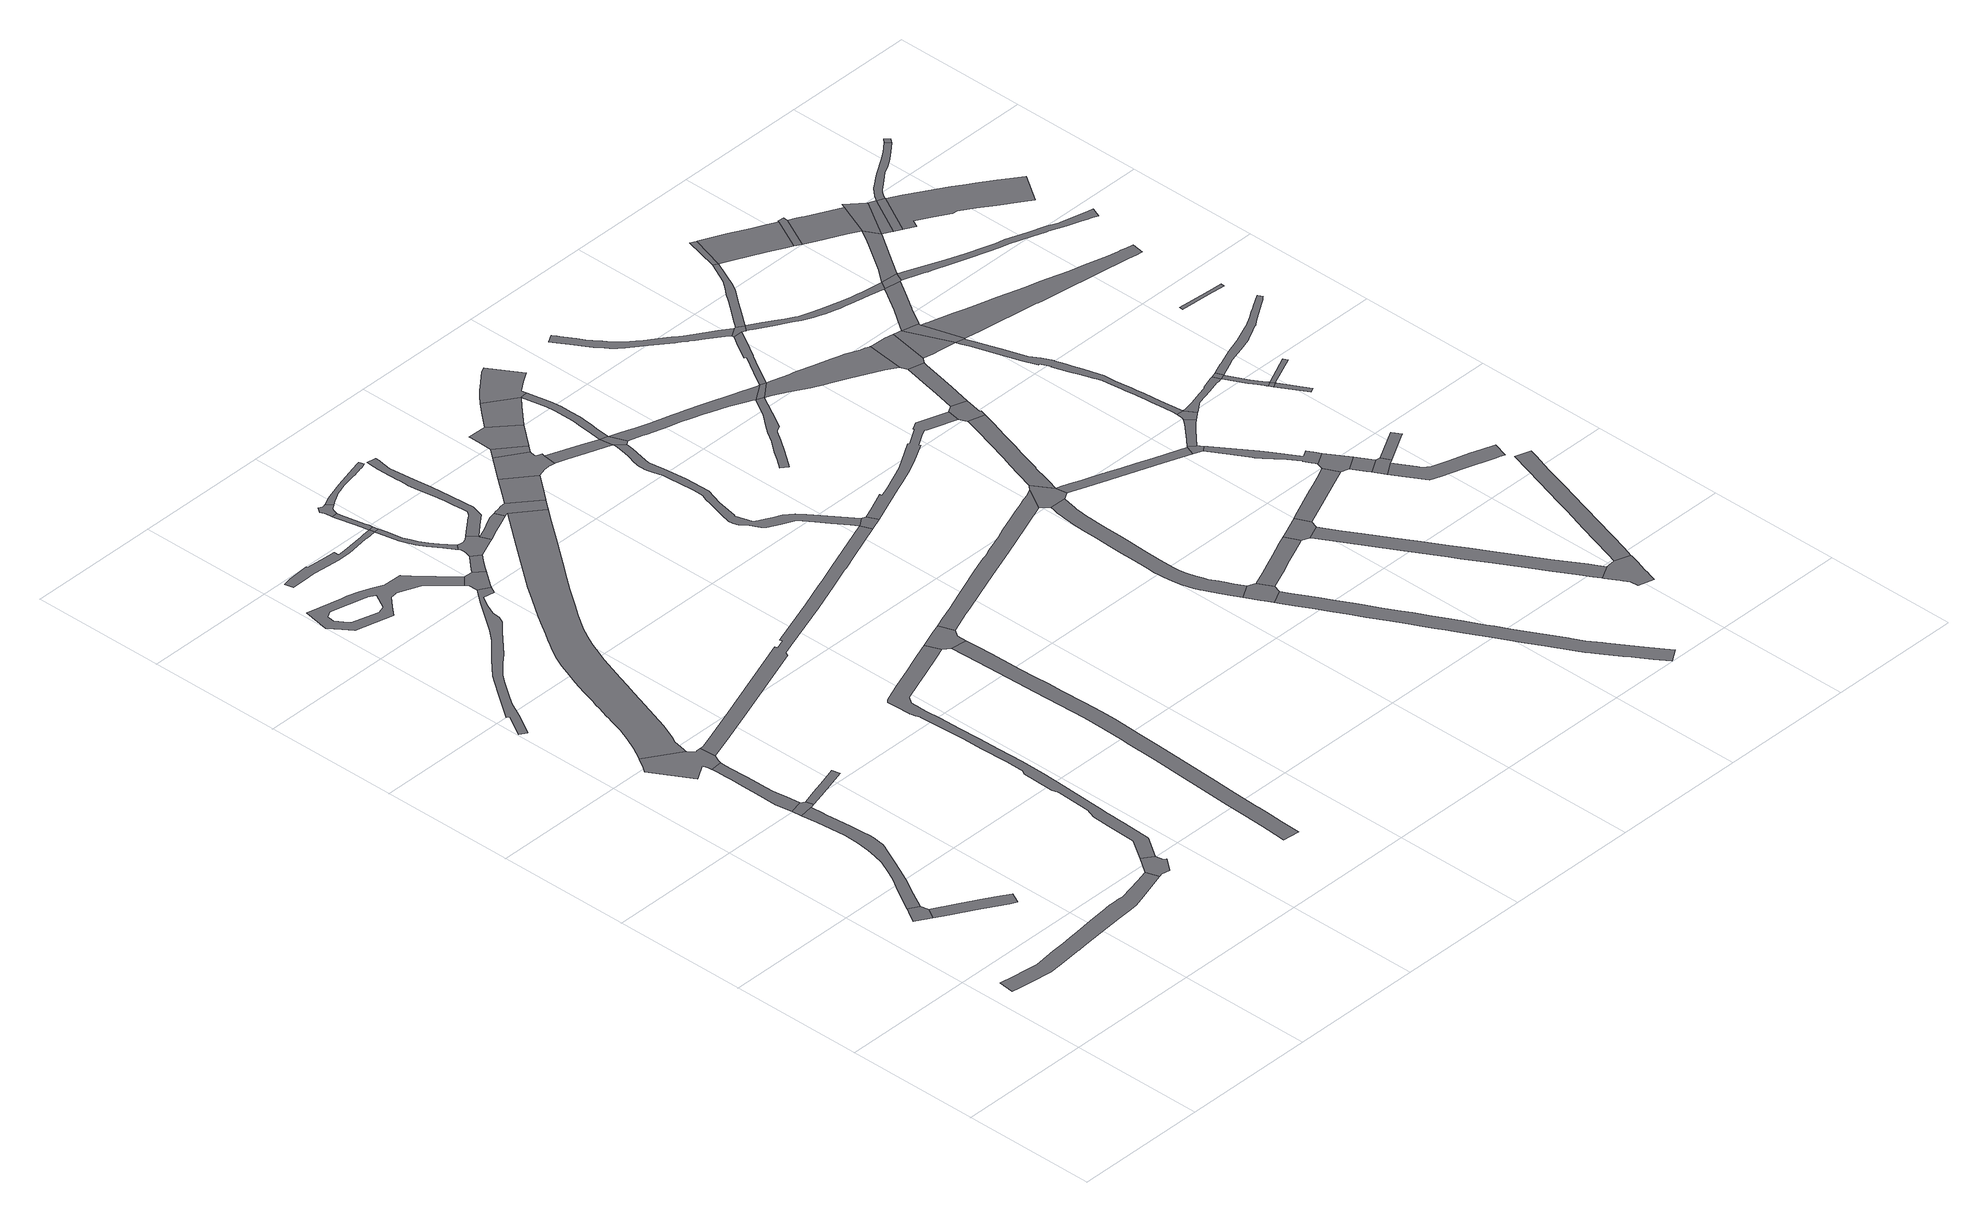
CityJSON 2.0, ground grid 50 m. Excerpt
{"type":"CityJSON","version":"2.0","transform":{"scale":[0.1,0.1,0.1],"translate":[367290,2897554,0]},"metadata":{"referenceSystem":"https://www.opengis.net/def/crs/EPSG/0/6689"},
"CityObjects":{
"road1":{"type":"Road","attributes":{"function":"9020","RoadStructureAttribute.sectionType":"9"},"geometry":[{"type":"MultiSurface","lod":"1","boundaries":[[[0,1,2,3,4,5,6,7]]]}]},
"road2":{"type":"Road","attributes":{"function":"9020","RoadStructureAttribute.sectionType":"9"},"geometry":[{"type":"MultiSurface","lod":"1","boundaries":[[[4,8,9,10,11,12,13,14,15,5]]]}]},
"road3":{"type":"Road","attributes":{"function":"9020","RoadStructureAttribute.sectionType":"1"},"geometry":[{"type":"MultiSurface","lod":"1","boundaries":[[[16,17,18,19,20,21,22,23,24,25,26,27,28,29,30,31,32,33,34,35,36,37,38,39,40,41,42,43,44,45,46,47,48,49,50]]]}]},
"road4":{"type":"Road","attributes":{"function":"9020","RoadStructureAttribute.sectionType":"1"},"geometry":[{"type":"MultiSurface","lod":"1","boundaries":[[[6,51,52,53,54,55,56,57,58,59,60,61,62,63,64,65,66,67,68,69,70,71,72,73,74,75,76,77,7]]]}]},
"road5":{"type":"Road","attributes":{"function":"9020","RoadStructureAttribute.sectionType":"9"},"geometry":[{"type":"MultiSurface","lod":"1","boundaries":[[[78,79,80,81,67,66,82]]]}]},
"road6":{"type":"Road","attributes":{"function":"9020","RoadStructureAttribute.sectionType":"1"},"geometry":[{"type":"MultiSurface","lod":"1","boundaries":[[[83,84,85,86,87,88,89,90,91,92,81,80,93,94,95,96,97,98]]]}]},
"road7":{"type":"Road","attributes":{"function":"9020","RoadStructureAttribute.sectionType":"9"},"geometry":[{"type":"MultiSurface","lod":"1","boundaries":[[[99,100,101,102,103,104,105,106,107,108,109,110,111,112,113,114,115,83,98,116,117,118,119,120]]]}]},
"road8":{"type":"Road","attributes":{"function":"9020","RoadStructureAttribute.sectionType":"1"},"geometry":[{"type":"MultiSurface","lod":"1","boundaries":[[[78,121,122,123,124,125,79]]]}]},
"road9":{"type":"Road","attributes":{"function":"9020","RoadStructureAttribute.sectionType":"9"},"geometry":[{"type":"MultiSurface","lod":"1","boundaries":[[[126,127,128,16,50,129,130,131]]]}]},
"road10":{"type":"Road","attributes":{"function":"9020","RoadStructureAttribute.sectionType":"1"},"geometry":[{"type":"MultiSurface","lod":"1","boundaries":[[[132,133,134,135,136,137,138,139,140,141,142,143,144,145,146,147,148,149,150,151,152,153,154,155,156,157,158,159,160,161]]]}]},
"road11":{"type":"Road","attributes":{"function":"9020","RoadStructureAttribute.sectionType":"9"},"geometry":[{"type":"MultiSurface","lod":"1","boundaries":[[[162,163,164,165,166,167,168,169,170,171,172,173,174,175,176,177,178,179,180,181,182,183,184],[185,186,187,188,189,190,191,192,193,194,195,196]]]}]},
"road12":{"type":"Road","attributes":{"function":"9020","RoadStructureAttribute.sectionType":"1"},"geometry":[{"type":"MultiSurface","lod":"1","boundaries":[[[197,198,199,200,201,202,203,204,205,206,207,208,209,210,211,212,213,214,215,216,217,218,219]]]}]},
"road13":{"type":"Road","attributes":{"function":"3","RoadStructureAttribute.sectionType":"1"},"geometry":[{"type":"MultiSurface","lod":"1","boundaries":[[[220,221,222,223,224,225,226,227,228,229,230,231,232,233,234,235,236,237,238,239,240,241,242,243,244,245,246,247,248,249,107,106,250,251,252,253,254,255,256,257,258,259,260,261,262,263,264,265,266,267,268,269,270,271,272,273,274,275,276]]]}]},
"road14":{"type":"Road","attributes":{"function":"9020","RoadStructureAttribute.sectionType":"1"},"geometry":[{"type":"MultiSurface","lod":"1","boundaries":[[[277,278,279,280,281,282,283,284,285,286,287,288,289,290,291,292,293,294,295,296,297,298,299,300,301,302,303,304,305,306,307,308,309,310,311,312,128,127,313,314,315,316,317,318,319,320,321,322,323,324,325,326,327,328,329,330,331,332,333,334]]]}]},
"road15":{"type":"Road","attributes":{"function":"9020","RoadStructureAttribute.sectionType":"9"},"geometry":[{"type":"MultiSurface","lod":"1","boundaries":[[[335,336,337,184,183,338,149,148]]]}]},
"road16":{"type":"Road","attributes":{"function":"9020","RoadStructureAttribute.sectionType":"9"},"geometry":[{"type":"MultiSurface","lod":"1","boundaries":[[[336,339,340,341,342,343,344,337]]]}]},
"road17":{"type":"Road","attributes":{"function":"9020","RoadStructureAttribute.sectionType":"9"},"geometry":[{"type":"MultiSurface","lod":"1","boundaries":[[[218,217,345,346]]]}]},
"road18":{"type":"Road","attributes":{"function":"9020","RoadStructureAttribute.sectionType":"1"},"geometry":[{"type":"MultiSurface","lod":"1","boundaries":[[[218,346,347,348,349,350,351,352,353,354,355,356,357]]]}]},
"road19":{"type":"Road","attributes":{"function":"9020","RoadStructureAttribute.sectionType":"1"},"geometry":[{"type":"MultiSurface","lod":"1","boundaries":[[[358,359,360,361,362,363,364,365,366,367,368,369,370,371,372,373,374,375,345,217,376]]]}]},
"road20":{"type":"Road","attributes":{"function":"9020","RoadStructureAttribute.sectionType":"9"},"geometry":[{"type":"MultiSurface","lod":"1","boundaries":[[[377,378,379,380,381,382,383,384,385,386,387,352,351,388,389,390,391,392,393]]]}]},
"road21":{"type":"Road","attributes":{"function":"9020","RoadStructureAttribute.sectionType":"1"},"geometry":[{"type":"MultiSurface","lod":"1","boundaries":[[[394,395,396,397,398,399,400,401,402,403,404,405,406,99,120,407,408,409,410,411,412,413,414,415,416,417,418]]]}]},
"road22":{"type":"Road","attributes":{"function":"9020","RoadStructureAttribute.sectionType":"1"},"geometry":[{"type":"MultiSurface","lod":"1","boundaries":[[[419,420,421,422,423,424,425,426,427,428,429,430,431,432,433,434,435,436,437,438,439,440,441,442,443,444,445,446,447,448,449,450,451,452,453,454,455,456,457,458,459,460,461,462]]]}]},
"road23":{"type":"Road","attributes":{"function":"9020","RoadStructureAttribute.sectionType":"9"},"geometry":[{"type":"MultiSurface","lod":"1","boundaries":[[[463,464,465,466,467,366,365,468,469,470,342,341,471,472,473,474,475,476]]]}]},
"road24":{"type":"Road","attributes":{"function":"9020","RoadStructureAttribute.sectionType":"1"},"geometry":[{"type":"MultiSurface","lod":"1","boundaries":[[[477,478,479,480,481,482,393,392,483,484,485,486,487,488,489,490,491,492,493,494,495,496,497,498,499,500]]]}]},
"road25":{"type":"Road","attributes":{"function":"9020","RoadStructureAttribute.sectionType":"1"},"geometry":[{"type":"MultiSurface","lod":"1","boundaries":[[[501,502,503,504,505,506,507,508,473,472]]]}]},
"road26":{"type":"Road","attributes":{"function":"9020","RoadStructureAttribute.sectionType":"1"},"geometry":[{"type":"MultiSurface","lod":"1","boundaries":[[[509,510,511,512,513,514,515,516,517,518,519,520,521,522,523,524,525,526,527,528,529,530,531,532,533,534,535,536,537,538,539,540,541,542,543,464,463]]]}]},
"road27":{"type":"Road","attributes":{"function":"9020","RoadStructureAttribute.sectionType":"9"},"geometry":[{"type":"MultiSurface","lod":"1","boundaries":[[[446,445,544,545,546,547,277,334]]]}]},
"road28":{"type":"Road","attributes":{"function":"9020","RoadStructureAttribute.sectionType":"9"},"geometry":[{"type":"MultiSurface","lod":"1","boundaries":[[[548,549,550,551,552,504,503,553,276,275,554,555]]]}]},
"road29":{"type":"Road","attributes":{"function":"3","RoadStructureAttribute.sectionType":"1"},"geometry":[{"type":"MultiSurface","lod":"1","boundaries":[[[556,557,558,559,548,555]]]}]},
"road30":{"type":"Road","attributes":{"function":"9020","RoadStructureAttribute.sectionType":"9"},"geometry":[{"type":"MultiSurface","lod":"1","boundaries":[[[560,558,557,561,562,563,564,565,566,567,568,569,570,571,572]]]}]},
"road31":{"type":"Road","attributes":{"function":"3","RoadStructureAttribute.sectionType":"1"},"geometry":[{"type":"MultiSurface","lod":"1","boundaries":[[[573,560,572,574]]]}]},
"road32":{"type":"Road","attributes":{"function":"9020","RoadStructureAttribute.sectionType":"9"},"geometry":[{"type":"MultiSurface","lod":"1","boundaries":[[[575,576,577,578,579,580,573,574]]]}]},
"road33":{"type":"Road","attributes":{"function":"9020","RoadStructureAttribute.sectionType":"1"},"geometry":[{"type":"MultiSurface","lod":"1","boundaries":[[[581,566,565,582,583,584,585,586]]]}]},
"road34":{"type":"Road","attributes":{"function":"9020","RoadStructureAttribute.sectionType":"1"},"geometry":[{"type":"MultiSurface","lod":"1","boundaries":[[[587,588,589,590,591,592,593,594,595,596,597,598,599,600,601,602,603,604,605,606,607,546,545,608,609,610,611,612,613,614,615]]]}]},
"road35":{"type":"Road","attributes":{"function":"9020","RoadStructureAttribute.sectionType":"1"},"geometry":[{"type":"MultiSurface","lod":"1","boundaries":[[[616,617,618,619,620,621,622,623,624,625,626,627,628,629,630,631,632,633,634,635,636,637,638,639,640,641,642,643,644,645,646,647,648,649,650,651,652,653,654,655,656,657,658,659,660,661,662,663,664,665,666,667,668,669,670,671,672,673,674,394,675]]]}]},
"road36":{"type":"Road","attributes":{"function":"9020","RoadStructureAttribute.sectionType":"9"},"geometry":[{"type":"MultiSurface","lod":"1","boundaries":[[[394,418,676,677,675]]]}]},
"road37":{"type":"Road","attributes":{"function":"3","RoadStructureAttribute.sectionType":"1"},"geometry":[{"type":"MultiSurface","lod":"1","boundaries":[[[575,678,679,680,681,576]]]}]},
"road38":{"type":"Road","attributes":{"function":"9020","RoadStructureAttribute.sectionType":"9"},"geometry":[{"type":"MultiSurface","lod":"1","boundaries":[[[585,639,638,682,683,586]]]}]},
"road39":{"type":"Road","attributes":{"function":"9020","RoadStructureAttribute.sectionType":"1"},"geometry":[{"type":"MultiSurface","lod":"1","boundaries":[[[683,684,685,686,687,688,689,690,691,679,692,693,694,695,696,697,586]]]}]},
"road40":{"type":"Road","attributes":{"function":"9020","RoadStructureAttribute.sectionType":"9"},"geometry":[{"type":"MultiSurface","lod":"1","boundaries":[[[698,699,700,701,702,680,679,691,703,704,705,706,707]]]}]},
"road41":{"type":"Road","attributes":{"function":"9020","RoadStructureAttribute.sectionType":"9"},"geometry":[{"type":"MultiSurface","lod":"1","boundaries":[[[708,709,710,711,712,713,714,715]]]}]},
"road42":{"type":"Road","attributes":{"function":"9020","RoadStructureAttribute.sectionType":"1"},"geometry":[{"type":"MultiSurface","lod":"1","boundaries":[[[714,716,717,718,719,720,721,722,723,724,725,726,727,728,729,730,731,732,733,734,735,736,737,738,739,740,741,742,743,744,745,746,747,748,749,750,751,752,753,754,755,756,757,758,759,760,761,762,763,764,765,766,767,768,769,715]]]}]},
"road43":{"type":"Road","attributes":{"function":"9020","RoadStructureAttribute.sectionType":"1"},"geometry":[{"type":"MultiSurface","lod":"1","boundaries":[[[770,771,772,773,774,775,776,777,778,779,780,781,782,783,784,785,786,787,788,789,790,791,792,793,794,795,796,797,798,799,683,682]]]}]},
"road44":{"type":"Road","attributes":{"function":"9020","RoadStructureAttribute.sectionType":"1"},"geometry":[{"type":"MultiSurface","lod":"1","boundaries":[[[782,800,801,802,803,804,805,806,807,808,809,810,811,812,813,814,815,816,817,818]]]}]},
"road45":{"type":"Road","attributes":{"function":"9020","RoadStructureAttribute.sectionType":"1"},"geometry":[{"type":"MultiSurface","lod":"1","boundaries":[[[676,819,820,821,822,823,824,825,826,827,828,829,830,831,832,833,834,835,836,837,838,839,840,841,842,677]]]}]},
"road46":{"type":"Road","attributes":{"function":"9020","RoadStructureAttribute.sectionType":"1"},"geometry":[{"type":"MultiSurface","lod":"1","boundaries":[[[710,843,844,845,846,847,848,849,850,851,852,853,854,855,856,857,858,859,860,861,862,863,864,865,866,867,868,869,870,871,872,873,874,875,876,877,878,879,880,881,882,883,884,885,886,887,888,889,890,891,892,893,894,895,896,897,711]]]}]},
"road47":{"type":"Road","attributes":{"function":"9020","RoadStructureAttribute.sectionType":"9"},"geometry":[{"type":"MultiSurface","lod":"1","boundaries":[[[587,615,743,742,898,899,900]]]}]},
"road48":{"type":"Road","attributes":{"function":"9020","RoadStructureAttribute.sectionType":"1"},"geometry":[{"type":"MultiSurface","lod":"1","boundaries":[[[901,902,903,904,713,712,905,906,907,908,909,910,911]]]}]},
"road49":{"type":"Road","attributes":{"function":"9020","RoadStructureAttribute.sectionType":"9"},"geometry":[{"type":"MultiSurface","lod":"1","boundaries":[[[912,783,782,818]]]}]},
"road50":{"type":"Road","attributes":{"function":"9020","RoadStructureAttribute.sectionType":"1"},"geometry":[{"type":"MultiSurface","lod":"1","boundaries":[[[899,913,914,915,916,917,918,919,920,921,922,923,924,925,926,927,928,929,930,931,932,933,934,900]]]}]},
"road51":{"type":"Road","attributes":{"function":"9020","RoadStructureAttribute.sectionType":"9"},"geometry":[{"type":"MultiSurface","lod":"1","boundaries":[[[910,935,936,937,938,939,911]]]}]},
"road52":{"type":"Road","attributes":{"function":"9020","RoadStructureAttribute.sectionType":"1"},"geometry":[{"type":"MultiSurface","lod":"1","boundaries":[[[940,941,942,943,944,945,946,947,948,949,950,951,952,953,954,955,956,957,958,959,960,961,962,963,964,965,966,967,968,969,970,971,972,973,974,975,976,977,978,979,980,981,982]]]}]},
"road53":{"type":"Road","attributes":{"function":"9020","RoadStructureAttribute.sectionType":"1"},"geometry":[{"type":"MultiSurface","lod":"1","boundaries":[[[898,983,984,985,986,987,988,989,990,991,992,993,994,995,996,997,998,999,899]]]}]},
"road54":{"type":"Road","attributes":{"function":"9020","RoadStructureAttribute.sectionType":"1"},"geometry":[{"type":"MultiSurface","lod":"1","boundaries":[[[912,1000,1001,1002,1003,1004,1005,1006,1007,1008,1009,1010,1011,1012,1013,783]]]}]},
"road55":{"type":"Road","attributes":{"function":"9020","RoadStructureAttribute.sectionType":"1"},"geometry":[{"type":"MultiSurface","lod":"1","boundaries":[[[1014,1015,1016,1017,1018,1019,1020,1021,1022,1023,1024,1025,1026,1027,912,818,1028,1029,1030,1031,1032,1033,1034,1035,1036,1037,1038,1039]]]}]},
"road56":{"type":"Road","attributes":{"function":"9020","RoadStructureAttribute.sectionType":"9"},"geometry":[{"type":"MultiSurface","lod":"1","boundaries":[[[830,829,927,926,1040,1041,1042,1043]]]}]},
"road57":{"type":"Road","attributes":{"function":"9020","RoadStructureAttribute.sectionType":"1"},"geometry":[{"type":"MultiSurface","lod":"1","boundaries":[[[935,1044,1045,1046,1047,1048,1049,1050,1051,1052,1053,1054,1055,1056,1057,1058,1059,1060,1061,1062,1063,1064,1065,1066,1067,1068,936]]]}]},
"road58":{"type":"Road","attributes":{"function":"9020","RoadStructureAttribute.sectionType":"9"},"geometry":[{"type":"MultiSurface","lod":"1","boundaries":[[[1069,1070,961,960,1007,1006,1071,1072]]]}]},
"road59":{"type":"Road","attributes":{"function":"9020","RoadStructureAttribute.sectionType":"1"},"geometry":[{"type":"MultiSurface","lod":"1","boundaries":[[[1042,1073,1074,1075,1076,1077,1078,1079,1043]]]}]},
"road60":{"type":"Road","attributes":{"function":"9020","RoadStructureAttribute.sectionType":"1"},"geometry":[{"type":"MultiSurface","lod":"1","boundaries":[[[1080,1081,1082,1083,1084,938,937,1085,1086,1087]]]}]},
"road61":{"type":"Road","attributes":{"function":"9020","RoadStructureAttribute.sectionType":"9"},"geometry":[{"type":"MultiSurface","lod":"1","boundaries":[[[1088,1089,988,987,1090,1091,1092,1093]]]}]},
"road62":{"type":"Road","attributes":{"function":"9020","RoadStructureAttribute.sectionType":"9"},"geometry":[{"type":"MultiSurface","lod":"1","boundaries":[[[1056,1055,1094,1095,1096,1097,1098,1099,1100,1101,1102,1103,1104,1105,1106,1107]]]}]},
"road63":{"type":"Road","attributes":{"function":"9020","RoadStructureAttribute.sectionType":"9"},"geometry":[{"type":"MultiSurface","lod":"1","boundaries":[[[1108,1109,1039,1038,1077,1076,1110,1111,1112,1113]]]}]},
"road64":{"type":"Road","attributes":{"function":"9020","RoadStructureAttribute.sectionType":"1"},"geometry":[{"type":"MultiSurface","lod":"1","boundaries":[[[1114,1115,1116,1089,1088,1117,1118,1119,1120,1121,1122]]]}]},
"road65":{"type":"Road","attributes":{"function":"9020","RoadStructureAttribute.sectionType":"1"},"geometry":[{"type":"MultiSurface","lod":"1","boundaries":[[[1123,1124,1125,1126,1127,1128,1129,1130,1131,1070,1069,1132,1133,1134,1135,1136,1137,1138]]]}]},
"road66":{"type":"Road","attributes":{"function":"9020","RoadStructureAttribute.sectionType":"1"},"geometry":[{"type":"MultiSurface","lod":"1","boundaries":[[[1139,1140,1141,1142,1143,1144,1091,1090,1145,1146,1147,1148,1149,1150,1151,1152,1153,1154,1155,1156,1157,1158,1159,1160]]]}]},
"road67":{"type":"Road","attributes":{"function":"9020","RoadStructureAttribute.sectionType":"9"},"geometry":[{"type":"MultiSurface","lod":"1","boundaries":[[[1112,1161,1162,1163,1164,1165,1166,1167,1168,1169,1113]]]}]},
"road68":{"type":"Road","attributes":{"function":"9020","RoadStructureAttribute.sectionType":"9"},"geometry":[{"type":"MultiSurface","lod":"1","boundaries":[[[1080,1087,1170,1171,1160,1159]]]}]},
"road69":{"type":"Road","attributes":{"function":"9020","RoadStructureAttribute.sectionType":"1"},"geometry":[{"type":"MultiSurface","lod":"1","boundaries":[[[1172,1173,1174,1175,1176,1177,1178,1179,1180,1181,1182,1183,1184,1185,1186,1187,1069,1072,1188,1189,1190,1191,1192,1193,1194,1195,1196,1197,1198,1199,1200,1201,1202,1203]]]}]},
"road70":{"type":"Road","attributes":{"function":"9020","RoadStructureAttribute.sectionType":"9"},"geometry":[{"type":"MultiSurface","lod":"1","boundaries":[[[1121,1204,1205,1206,1207,1208,1209,1210,1211,1122]]]}]},
"road71":{"type":"Road","attributes":{"function":"9020","RoadStructureAttribute.sectionType":"1"},"geometry":[{"type":"MultiSurface","lod":"1","boundaries":[[[1170,1212,1213,1214,1215,1171]]]}]},
"road72":{"type":"Road","attributes":{"function":"9020","RoadStructureAttribute.sectionType":"1"},"geometry":[{"type":"MultiSurface","lod":"1","boundaries":[[[1216,1217,1218,1219,1220,1221,1222,1223,1224,1225,1226,1227,1228,1229,1230,1231,1232,1233,1234,1235,1236,1237,1238,1239,1240,1208,1207,1241,1242,1243,1244,1245,1246,1247,1248,1249,1250,1251,1252,1253,1254,1255,1256,1257,1258,1259,1260,1166]]]}]},
"road73":{"type":"Road","attributes":{"function":"9020","RoadStructureAttribute.sectionType":"9"},"geometry":[{"type":"MultiSurface","lod":"1","boundaries":[[[1261,1262,1167,1166,1260,1263]]]}]},
"road74":{"type":"Road","attributes":{"function":"9020","RoadStructureAttribute.sectionType":"9"},"geometry":[{"type":"MultiSurface","lod":"1","boundaries":[[[1264,1265,1214,1213,1266,1267,1268,1269]]]}]},
"road75":{"type":"Road","attributes":{"function":"9020","RoadStructureAttribute.sectionType":"9"},"geometry":[{"type":"MultiSurface","lod":"1","boundaries":[[[1270,1123,1138,1271]]]}]},
"road76":{"type":"Road","attributes":{"function":"9020","RoadStructureAttribute.sectionType":"1"},"geometry":[{"type":"MultiSurface","lod":"1","boundaries":[[[1272,1273,1274,1275,1276,1277,1278,1279,1280,1281,1282,1283,1284,1285,1286,1287,1288,1107,1106]]]}]},
"road77":{"type":"Road","attributes":{"function":"9020","RoadStructureAttribute.sectionType":"1"},"geometry":[{"type":"MultiSurface","lod":"1","boundaries":[[[1289,1290,1291,1292,1293,1294,1295,1296,1297,1298,1299,1300,1301,1302,1303,1207,1206]]]}]},
"road78":{"type":"Road","attributes":{"function":"9020","RoadStructureAttribute.sectionType":"1"},"geometry":[{"type":"MultiSurface","lod":"1","boundaries":[[[1304,1305,1306,1167,1262,1307,1308,1309,1310,1311,1312,1313,1314,1315,1203]]]}]},
"road79":{"type":"Road","attributes":{"function":"9020","RoadStructureAttribute.sectionType":"9"},"geometry":[{"type":"MultiSurface","lod":"1","boundaries":[[[1316,1317,1318,1264,1269]]]}]},
"road80":{"type":"Road","attributes":{"function":"9020","RoadStructureAttribute.sectionType":"1"},"geometry":[{"type":"MultiSurface","lod":"1","boundaries":[[[1319,1320,1321,1322,1323,1324,1325,1326,1267,1266,1327,1328,1329,1330,1331,1332,1333,1334]]]}]},
"road81":{"type":"Road","attributes":{"function":"3","RoadStructureAttribute.sectionType":"1"},"geometry":[{"type":"MultiSurface","lod":"1","boundaries":[[[1138,1335,1336,1337,1338,1339,1340,1341,1342,1343,1344,1271]]]}]},
"road82":{"type":"Road","attributes":{"function":"9020","RoadStructureAttribute.sectionType":"9"},"geometry":[{"type":"MultiSurface","lod":"1","boundaries":[[[1315,1345,1346,1347,1172,1203]]]}]},
"road83":{"type":"Road","attributes":{"function":"9020","RoadStructureAttribute.sectionType":"9"},"geometry":[{"type":"MultiSurface","lod":"1","boundaries":[[[1348,1297,1296,1349]]]}]},
"road84":{"type":"Road","attributes":{"function":"9020","RoadStructureAttribute.sectionType":"9"},"geometry":[{"type":"MultiSurface","lod":"1","boundaries":[[[1350,1351,1352,1353,1349,1296,1354,1355,1356,1357,1358,1359,1360]]]}]},
"road85":{"type":"Road","attributes":{"function":"9020","RoadStructureAttribute.sectionType":"9"},"geometry":[{"type":"MultiSurface","lod":"1","boundaries":[[[1359,1361,1362,1360]]]}]},
"road86":{"type":"Road","attributes":{"function":"9020","RoadStructureAttribute.sectionType":"9"},"geometry":[{"type":"MultiSurface","lod":"1","boundaries":[[[1363,1364,1365,1362,1361]]]}]},
"road87":{"type":"Road","attributes":{"function":"9020","RoadStructureAttribute.sectionType":"9"},"geometry":[{"type":"MultiSurface","lod":"1","boundaries":[[[1338,1366,1367,1368,1369,1370,1339]]]}]},
"road88":{"type":"Road","attributes":{"function":"9020","RoadStructureAttribute.sectionType":"1"},"geometry":[{"type":"MultiSurface","lod":"1","boundaries":[[[1371,1372,1373,1374,1375,1376,1377,1378,1379,1172,1347,1380]]]}]},
"road89":{"type":"Road","attributes":{"function":"9020","RoadStructureAttribute.sectionType":"9"},"geometry":[{"type":"MultiSurface","lod":"1","boundaries":[[[1362,1381,1382,1383,1384,1360]]]}]},
"road90":{"type":"Road","attributes":{"function":"9020","RoadStructureAttribute.sectionType":"1"},"geometry":[{"type":"MultiSurface","lod":"1","boundaries":[[[1385,1386,1387,1388,1389,1390,1391,1392,1393,1394,1395,1396,1397,1398,1399,1400,1401,1402,1403,1404,1405,1406,1407,1408,1409,1410,1411,1412,1413,1414,1415,1416,1417,1418,1419,1420,1261,1263]]]}]},
"road91":{"type":"Road","attributes":{"function":"3","RoadStructureAttribute.sectionType":"1"},"geometry":[{"type":"MultiSurface","lod":"1","boundaries":[[[1366,1421,1422,1374,1423,1424,1425,1426,1367]]]}]},
"road92":{"type":"Road","attributes":{"function":"9020","RoadStructureAttribute.sectionType":"1"},"geometry":[{"type":"MultiSurface","lod":"1","boundaries":[[[1427,1428,1429,1430,1431,1432,1433,1434,1435,1436,1437,1438,1439,1440,1441,1442,1443,1444,1445,1446,1447,1448,1449,1450,1451,1452,1453,1454,1455,1348,1349,1456]]]}]},
"road93":{"type":"Road","attributes":{"function":"9020","RoadStructureAttribute.sectionType":"9"},"geometry":[{"type":"MultiSurface","lod":"1","boundaries":[[[1457,1458,1423,1374,1373,1459]]]}]},
"road94":{"type":"Road","attributes":{"function":"3","RoadStructureAttribute.sectionType":"1"},"geometry":[{"type":"MultiSurface","lod":"1","boundaries":[[[1373,1460,1461,1462,1463,1459]]]}]},
"road95":{"type":"Road","attributes":{"function":"9020","RoadStructureAttribute.sectionType":"9"},"geometry":[{"type":"MultiSurface","lod":"1","boundaries":[[[1460,1464,1465,1466,1461]]]}]},
"road96":{"type":"Road","attributes":{"function":"9020","RoadStructureAttribute.sectionType":"1"},"geometry":[{"type":"MultiSurface","lod":"1","boundaries":[[[1467,1468,1469,1470,1471,1472,1473,1474,1475,1476,1477,1478,1479,1480,1481,1482,1347,1346,1483,1484,1485,1486,1487,1488,1489,1490,1491,1492,1493,1494,1495,1496,1497,1498,1499,1500,1501,1502]]]}]},
"road97":{"type":"Road","attributes":{"function":"9020","RoadStructureAttribute.sectionType":"9"},"geometry":[{"type":"MultiSurface","lod":"1","boundaries":[[[1503,1504,1505,1506,1507,1508]]]}]},
"road98":{"type":"Road","attributes":{"function":"3","RoadStructureAttribute.sectionType":"1"},"geometry":[{"type":"MultiSurface","lod":"1","boundaries":[[[1509,1510,1511,1512,1513,1514,1515,1516,1517,1518,1466,1465,1519,1520,1521,1522,1523,1524,1525,1526,1527,1528,1529,1530]]]}]},
"road99":{"type":"Road","attributes":{"function":"9020","RoadStructureAttribute.sectionType":"1"},"geometry":[{"type":"MultiSurface","lod":"1","boundaries":[[[1531,1532,1533,1534,1535,1536,1537,1538,1539,1540,1541,1542,1543,1544,1545,1546,1547,1548,1549,1550,1551,1552,1553,1461,1466,1554]]]}]},
"road100":{"type":"Road","attributes":{"function":"9020","RoadStructureAttribute.sectionType":"9"},"geometry":[{"type":"MultiSurface","lod":"1","boundaries":[[[1555,1543,1542,1556]]]}]}
},
"vertices":[
[160,876,0],[134,832,0],[171,810,0],[174,809,0],[189,800,0],[213,840,0],[205,869,0],[169,891,0],
[237,771,0],[310,729,0],[408,672,0],[431,659,0],[453,700,0],[409,726,0],[376,746,0],[300,789,0],
[820,470,0],[770,456,0],[677,434,0],[659,436,0],[634,435,0],[617,435,0],[596,432,0],[515,424,0],[448,416,0],[405,411,0],[370,407,0],[319,402,0],[249,394,0],[237,393,0],[230,393,0],[216,394,0],[185,398,0],[141,404,0],[82,411,0],[75,353,0],[106,349,0],[154,343,0],[235,333,0],[244,333,0],[278,336,0],[380,346,0],[381,346,0],[405,348,0],[490,357,0],[586,366,0],[636,370,0],[672,373,0],[721,388,0],[818,417,0],[834,421,0],
[240,930,0],[273,987,0],[299,1040,0],[327,1098,0],[352,1150,0],[358,1160,0],[364,1179,0],[367,1195,0],[371,1225,0],[370,1242,0],[369,1266,0],[366,1314,0],[362,1370,0],[358,1413,0],[357,1428,0],[353,1474,0],[301,1467,0],[309,1407,0],[314,1352,0],[318,1295,0],[317,1241,0],[310,1189,0],[302,1152,0],[292,1114,0],[270,1067,0],[249,1026,0],[220,978,0],
[371,1479,0],[363,1507,0],[347,1516,0],[297,1503,0],[356,1475,0],
[288,1839,0],[288,1826,0],[289,1796,0],[289,1788,0],[289,1759,0],[289,1721,0],[289,1688,0],[288,1633,0],[287,1580,0],[287,1565,0],[340,1572,0],[335,1609,0],[333,1628,0],[332,1731,0],[331,1805,0],[331,1842,0],
[342,1940,0],[325,1939,0],[321,1939,0],[318,1941,0],[315,1943,0],[304,1954,0],[302,1958,0],[301,1963,0],[171,2045,0],[159,2025,0],[148,2007,0],[148,2006,0],[133,1985,0],[219,1838,0],[280,1874,0],[286,1852,0],[287,1840,0],[332,1848,0],[333,1851,0],[334,1853,0],[336,1857,0],[347,1880,0],
[418,1492,0],[546,1528,0],[540,1559,0],[481,1541,0],[418,1523,0],
[907,474,0],[902,503,0],[861,531,0],[849,426,0],[879,420,0],[916,468,0],
[32,2395,0],[43,2412,0],[82,2481,0],[113,2538,0],[142,2581,0],[180,2633,0],[201,2660,0],[246,2700,0],[283,2731,0],[367,2814,0],[405,2851,0],[416,2873,0],[420,2904,0],[435,2940,0],[458,2981,0],[501,2974,0],[515,2998,0],[474,3021,0],[435,2972,0],[402,2926,0],[345,2849,0],[311,2808,0],[239,2741,0],[178,2680,0],[156,2651,0],[117,2599,0],[46,2501,0],[56,2495,0],[17,2428,0],[7,2411,0],
[437,3165,0],[407,3200,0],[365,3251,0],[297,3254,0],[253,3274,0],[219,3288,0],[173,3301,0],[153,3305,0],[71,3323,0],[21,3334,0],[3,3236,0],[33,3193,0],[57,3160,0],[198,3124,0],[230,3160,0],[261,3194,0],[278,3196,0],[285,3197,0],[290,3198,0],[369,3165,0],[436,3097,0],[465,3068,0],[496,3098,0],[205,3251,0],[214,3248,0],[236,3236,0],[207,3181,0],[205,3178,0],[177,3170,0],[79,3197,0],[65,3216,0],[47,3243,0],[52,3272,0],[75,3283,0],[145,3267,0],
[441,3481,0],[430,3480,0],[343,3469,0],[313,3468,0],[313,3487,0],[275,3489,0],[197,3494,0],[197,3500,0],[137,3495,0],[116,3493,0],[84,3487,0],[91,3456,0],[140,3456,0],[188,3458,0],[225,3455,0],[294,3448,0],[344,3449,0],[432,3461,0],[441,3461,0],[475,3464,0],[478,3465,0],[474,3484,0],[471,3484,0],
[730,3090,0],[592,2913,0],[572,2885,0],[551,2854,0],[530,2823,0],[504,2786,0],[476,2744,0],[452,2706,0],[431,2676,0],[427,2669,0],[404,2634,0],[390,2610,0],[381,2593,0],[371,2571,0],[364,2556,0],[350,2520,0],[339,2493,0],[329,2465,0],[311,2412,0],[294,2359,0],[286,2335,0],[281,2319,0],[266,2272,0],[262,2258,0],[259,2248,0],[249,2213,0],[242,2191,0],[222,2143,0],[200,2095,0],[176,2052,0],[302,1970,0],[304,1977,0],[313,2023,0],[325,2046,0],[351,2105,0],[381,2196,0],[400,2252,0],[401,2256,0],[414,2294,0],[428,2334,0],[442,2376,0],[477,2479,0],[500,2534,0],[510,2559,0],[530,2599,0],[542,2621,0],[557,2644,0],[592,2696,0],[628,2745,0],[675,2809,0],[730,2879,0],[750,2905,0],[779,2942,0],[839,3020,0],[896,3094,0],[936,3144,0],[835,3224,0],
[1220,1790,0],[1207,1786,0],[1142,1761,0],[1080,1737,0],[1009,1711,0],[964,1693,0],[931,1681,0],[922,1672,0],[923,1647,0],[923,1629,0],[925,1587,0],[925,1580,0],[927,1574,0],[930,1559,0],[935,1544,0],[935,1541,0],[939,1459,0],[943,1365,0],[945,1288,0],[948,1186,0],[948,1122,0],[948,1117,0],[945,1111,0],[939,1100,0],[937,1052,0],[935,981,0],[935,976,0],[941,958,0],[942,951,0],[934,822,0],[932,814,0],[929,803,0],[924,793,0],[921,786,0],[918,721,0],[913,609,0],[957,585,0],[963,692,0],[964,718,0],[965,746,0],[966,767,0],[968,806,0],[971,864,0],[976,966,0],[981,1059,0],[982,1150,0],[979,1250,0],[977,1331,0],[975,1413,0],[973,1495,0],[970,1554,0],[969,1591,0],[969,1614,0],[987,1639,0],[1052,1663,0],[1107,1684,0],[1204,1721,0],[1241,1734,0],
[521,3009,0],[565,3067,0],[532,3096,0],[475,3058,0],
[579,3086,0],[601,3112,0],[621,3135,0],[587,3159,0],[585,3156,0],[541,3108,0],
[498,3469,0],[494,3488,0],
[491,3504,0],[489,3511,0],[488,3518,0],[469,3606,0],[469,3620,0],[447,3617,0],[449,3603,0],[463,3539,0],[468,3514,0],[471,3500,0],[474,3487,0],
[485,3432,0],[496,3376,0],[505,3350,0],[516,3324,0],[534,3294,0],[563,3250,0],[585,3216,0],[589,3211,0],[605,3229,0],[603,3231,0],[585,3252,0],[579,3261,0],[570,3275,0],[551,3304,0],[534,3333,0],[524,3358,0],[515,3381,0],[504,3436,0],[479,3462,0],
[472,3676,0],[467,3675,0],[463,3675,0],[459,3676,0],[456,3678,0],[450,3682,0],[435,3661,0],[439,3656,0],[443,3648,0],[443,3647,0],[443,3642,0],[473,3638,0],[477,3644,0],[485,3651,0],[491,3654,0],[494,3656,0],[477,3678,0],
[1541,2365,0],[1320,2283,0],[1249,2256,0],[1223,2247,0],[1122,2209,0],[942,2148,0],[931,2144,0],[932,2133,0],[895,2120,0],[892,2130,0],[542,2005,0],[423,1964,0],[356,1941,0],[423,1906,0],[560,1953,0],[889,2070,0],[893,2083,0],[930,2096,0],[1137,2167,0],[1249,2208,0],[1264,2214,0],[1336,2241,0],[1348,2245,0],[1408,2268,0],[1557,2323,0],
[1303,258,0],[1306,325,0],[1307,336,0],[1309,386,0],[1310,404,0],[1311,438,0],[1312,446,0],[1314,488,0],[1318,565,0],[1322,633,0],[1325,708,0],[1332,833,0],[1335,903,0],[1339,981,0],[1339,988,0],[1344,1075,0],[1344,1086,0],[1344,1144,0],[1341,1216,0],[1339,1309,0],[1337,1367,0],[1335,1422,0],[1333,1482,0],[1332,1528,0],[1330,1607,0],[1328,1659,0],[1327,1709,0],[1267,1716,0],[1270,1607,0],[1273,1479,0],[1277,1369,0],[1280,1263,0],[1283,1159,0],[1283,1077,0],[1279,991,0],[1278,974,0],[1272,847,0],[1266,730,0],[1262,648,0],[1255,520,0],[1251,441,0],[1247,361,0],[1246,337,0],[1242,265,0],
[683,3208,0],[657,3241,0],[641,3228,0],[627,3223,0],[615,3225,0],[593,3201,0],[594,3189,0],[593,3178,0],[684,3161,0],[699,3168,0],[684,3204,0],[682,3206,0],[683,3206,0],[683,3207,0],
[712,3751,0],[703,3749,0],[651,3735,0],[584,3717,0],[518,3696,0],[511,3693,0],[511,3667,0],[526,3676,0],[532,3679,0],[537,3682,0],[545,3686,0],[563,3692,0],[589,3701,0],[596,3703,0],[606,3705,0],[625,3708,0],[642,3712,0],[656,3714,0],[667,3717,0],[679,3721,0],[686,3723,0],[694,3724,0],[707,3727,0],[717,3731,0],
[742,3187,0],[775,3201,0],[819,3220,0],[805,3255,0],[781,3249,0],[769,3244,0],[760,3240,0],[726,3223,0],
[726,3244,0],[743,3258,0],[771,3280,0],[785,3327,0],[784,3361,0],[779,3423,0],[775,3456,0],[772,3494,0],[766,3550,0],[760,3602,0],[754,3658,0],[761,3704,0],[762,3710,0],[764,3726,0],[730,3732,0],[727,3709,0],[726,3680,0],[726,3657,0],[727,3597,0],[728,3588,0],[728,3558,0],[729,3555,0],[732,3528,0],[738,3487,0],[743,3453,0],[745,3435,0],[748,3413,0],[751,3381,0],[754,3341,0],[755,3324,0],[752,3318,0],[740,3305,0],[723,3292,0],[718,3288,0],[675,3255,0],
[1326,1746,0],[1343,1772,0],[1322,1828,0],[1283,1814,0],
[866,3265,0],[846,3264,0],[830,3260,0],[827,3260,0],[819,3258,0],[830,3225,0],[953,3165,0],[967,3183,0],
[1005,3230,0],[1049,3285,0],[945,3367,0],[898,3307,0],
[1015,3456,0],[1082,3294,0],[1103,3296,0],[1110,3296,0],[1111,3295,0],[1128,3293,0],[1134,3344,0],[1135,3347,0],[1137,3356,0],[1116,3364,0],[1114,3365,0],[1118,3385,0],[1118,3390,0],
[1045,3492,0],[1140,3416,0],
[1209,3502,0],[1115,3583,0],[1046,3584,0],[1046,3561,0],[1046,3535,0],[1045,3514,0],
[1254,3298,0],[1138,3291,0],[1168,3281,0],[1238,3256,0],[1323,3224,0],[1316,3274,0],
[2042,2097,0],[2014,2086,0],[1983,2075,0],[1974,2071,0],[1966,2068,0],[1932,2056,0],[1892,2041,0],[1831,2018,0],[1796,2004,0],[1767,1994,0],[1725,1978,0],[1713,1974,0],[1703,1970,0],[1695,1967,0],[1683,1963,0],[1669,1958,0],[1608,1936,0],[1531,1907,0],[1484,1888,0],[1419,1864,0],[1360,1842,0],[1429,1805,0],[1453,1813,0],[1537,1845,0],[1636,1881,0],[1728,1915,0],[1805,1943,0],[1904,1981,0],[1993,2014,0],
[1522,2457,0],[1471,2529,0],[1449,2557,0],[1417,2581,0],[1388,2596,0],[1366,2606,0],[1346,2616,0],[1328,2628,0],[1309,2690,0],[1314,2691,0],[1314,2694,0],[1317,2710,0],[1330,2773,0],[1352,2839,0],[1350,2901,0],[1349,2937,0],[1344,2991,0],[1340,3022,0],[1331,3075,0],[1332,3080,0],[1339,3117,0],[1351,3164,0],[1355,3194,0],[1326,3220,0],[1322,3193,0],[1313,3149,0],[1301,3110,0],[1299,3102,0],[1298,3094,0],[1297,3086,0],[1297,3074,0],[1297,3067,0],[1299,3054,0],[1304,3032,0],[1310,3011,0],[1313,2999,0],[1315,2988,0],[1316,2971,0],[1319,2929,0],[1322,2877,0],[1322,2847,0],[1321,2837,0],[1312,2812,0],[1305,2787,0],[1296,2755,0],[1286,2718,0],[1279,2690,0],[1278,2684,0],[1278,2666,0],[1285,2649,0],[1302,2630,0],[1324,2588,0],[1335,2574,0],[1378,2553,0],[1414,2535,0],[1426,2529,0],[1460,2482,0],[1490,2440,0],[1525,2389,0],[1573,2388,0],
[1607,2342,0],[1590,2382,0],
[1277,3573,0],[1309,3605,0],[1198,3679,0],[1167,3644,0],
[1371,3205,0],[1345,3265,0],
[1350,3311,0],[1355,3354,0],[1356,3359,0],[1360,3399,0],[1360,3440,0],[1360,3481,0],[1357,3516,0],[1339,3610,0],[1327,3512,0],[1330,3479,0],[1330,3440,0],[1330,3401,0],[1325,3358,0],[1320,3315,0],
[1324,3788,0],[1323,3787,0],[1280,3753,0],[1246,3724,0],[1226,3706,0],[1335,3629,0],[1373,3655,0],[1415,3681,0],[1343,3797,0],[1327,3789,0],
[2114,1171,0],[2126,1150,0],[2135,1133,0],[2188,1160,0],[2197,1189,0],[2169,1242,0],[2140,1253,0],[2087,1222,0],
[2119,1293,0],[2105,1321,0],[2097,1337,0],[2081,1369,0],[2076,1383,0],[2066,1410,0],[2060,1437,0],[2056,1458,0],[2054,1475,0],[2052,1491,0],[2052,1510,0],[2052,1529,0],[2053,1560,0],[2055,1621,0],[2058,1686,0],[2059,1730,0],[2061,1792,0],[2062,1824,0],[2064,1860,0],[2064,1875,0],[2066,1892,0],[2068,1910,0],[2070,1921,0],[2072,1933,0],[2075,1949,0],[2078,1963,0],[2083,1986,0],[2022,1987,0],[2019,1972,0],[2014,1951,0],[2011,1932,0],[2009,1916,0],[2007,1899,0],[2005,1878,0],[2002,1830,0],[2001,1774,0],[1998,1715,0],[1997,1660,0],[1995,1605,0],[1993,1546,0],[1992,1515,0],[1993,1496,0],[1994,1479,0],[1996,1459,0],[2000,1431,0],[2005,1408,0],[2011,1386,0],[2016,1369,0],[2024,1348,0],[2029,1339,0],[2039,1316,0],[2047,1299,0],[2051,1292,0],[2068,1259,0],
[1423,3188,0],[1437,3183,0],[1515,3160,0],[1542,3153,0],[1555,3150,0],[1594,3138,0],[1637,3123,0],[1656,3117,0],[1694,3103,0],[1719,3092,0],[1769,3070,0],[1800,3057,0],[1803,3055,0],[1868,3097,0],[1865,3098,0],[1862,3099,0],[1826,3110,0],[1815,3114,0],[1765,3130,0],[1700,3151,0],[1664,3163,0],[1615,3178,0],[1587,3187,0],[1566,3193,0],[1489,3216,0],[1438,3233,0],[1410,3242,0],[1383,3252,0],[1357,3261,0],[1348,3264,0],
[1788,3030,0],[1764,2985,0],[1720,2932,0],[1702,2910,0],[1677,2870,0],[1643,2826,0],[1619,2792,0],[1593,2757,0],[1617,2738,0],[1644,2774,0],[1668,2808,0],[1701,2852,0],[1726,2890,0],[1729,2893,0],[1750,2905,0],[1753,2909,0],[1787,2969,0],[1811,3010,0],[1830,3043,0],
[1763,2406,0],[1803,2422,0],[1848,2441,0],[1900,2465,0],[1981,2511,0],[1978,2515,0],[2019,2540,0],[2047,2556,0],[2055,2550,0],[2075,2544,0],[2160,2515,0],[2170,2565,0],[2057,2602,0],[2028,2586,0],[2032,2582,0],[2004,2566,0],[1963,2541,0],[1959,2545,0],[1847,2479,0],[1749,2438,0],[1707,2421,0],[1704,2429,0],[1687,2422,0],[1625,2395,0],
[2143,1117,0],[2166,1072,0],[2193,1021,0],[2224,962,0],[2245,923,0],[2249,915,0],[2274,867,0],[2311,798,0],[2339,744,0],[2360,704,0],[2379,669,0],[2396,637,0],[2404,622,0],[2418,595,0],[2441,550,0],[2462,511,0],[2479,477,0],[2515,409,0],[2547,349,0],[2560,324,0],[2580,287,0],[2593,262,0],[2609,235,0],[2611,231,0],[2634,196,0],[2675,133,0],[2682,122,0],[2697,100,0],[2728,51,0],[2761,2,0],[2810,35,0],[2790,64,0],[2745,132,0],[2689,221,0],[2683,230,0],[2653,276,0],[2631,318,0],[2628,323,0],[2604,371,0],[2573,428,0],[2539,492,0],[2514,539,0],[2501,564,0],[2468,627,0],[2435,690,0],[2419,720,0],[2390,777,0],[2367,820,0],[2343,866,0],[2318,913,0],[2300,949,0],[2274,997,0],[2247,1048,0],[2226,1087,0],[2205,1127,0],
[2110,2002,0],[2105,2045,0],[2060,2116,0],
[2371,1330,0],[2312,1304,0],[2281,1290,0],[2222,1264,0],[2247,1210,0],[2282,1225,0],[2313,1239,0],[2378,1268,0],[2426,1289,0],[2430,1290,0],[2405,1345,0],
[1891,3091,0],
[2109,2056,0],[2114,2073,0],[2123,2105,0],[2139,2162,0],[2143,2166,0],[2144,2169,0],[2156,2212,0],[2163,2236,0],[2167,2250,0],[2180,2289,0],[2199,2350,0],[2222,2420,0],[2228,2439,0],[2237,2470,0],[2174,2487,0],[2173,2482,0],[2159,2427,0],[2113,2280,0],[2103,2251,0],[2101,2246,0],[2098,2237,0],[2080,2180,0],
[2458,1280,0],[2514,1303,0],[2524,1332,0],[2500,1386,0],[2426,1354,0],
[1582,3740,0],[1596,3717,0],[1618,3680,0],[1644,3638,0],[1658,3616,0],[1668,3603,0],[1688,3576,0],[1695,3568,0],[1706,3557,0],[1723,3541,0],[1747,3522,0],[1781,3496,0],[1850,3443,0],[1864,3434,0],[1865,3433,0],[1884,3419,0],[1887,3417,0],[1903,3406,0],[1929,3388,0],[1981,3350,0],[1998,3338,0],[2031,3358,0],[1989,3387,0],[1922,3431,0],[1894,3449,0],[1888,3453,0],[1883,3458,0],[1864,3472,0],[1831,3497,0],[1792,3526,0],[1773,3540,0],[1759,3552,0],[1746,3564,0],[1734,3575,0],[1721,3589,0],[1716,3595,0],[1700,3619,0],[1681,3644,0],[1668,3662,0],[1654,3687,0],[1626,3735,0],[1621,3742,0],[1612,3757,0],
[2178,1978,0],[2252,1951,0],[2316,1928,0],[2433,1887,0],[2531,1850,0],[2544,1885,0],[2516,1895,0],[2433,1925,0],[2372,1948,0],[2326,1965,0],[2274,1983,0],[2265,1987,0],[2263,1988,0],[2211,2007,0],[2191,2014,0],[2166,2023,0],[2127,2038,0],
[1930,3158,0],[1965,3215,0],[1966,3216,0],[1970,3222,0],[1988,3252,0],[2020,3305,0],[2034,3328,0],[1999,3329,0],[1970,3285,0],[1960,3267,0],[1940,3231,0],[1944,3228,0],[1946,3226,0],[1904,3156,0],
[2251,2980,0],[2236,2985,0],[2221,2989,0],[2170,3010,0],[2147,3017,0],[2138,3020,0],[2122,3025,0],[2074,3038,0],[2059,3043,0],[2003,3059,0],[1989,3063,0],[1977,3066,0],[1974,3067,0],[1914,3084,0],[1833,3041,0],[1855,3031,0],[1903,3005,0],[1967,2969,0],[1978,2963,0],[2006,2950,0],[2028,2940,0],[2090,2911,0],[2137,2890,0],[2195,2863,0],[2235,2836,0],[2254,2980,0],
[2243,2492,0],[2237,2494,0],[2252,2562,0],[2195,2580,0],
[2467,1265,0],[2554,1114,0],[2605,1025,0],[2653,942,0],[2682,890,0],[2702,856,0],[2753,767,0],[2806,676,0],[2851,598,0],[2889,533,0],[2917,485,0],[2931,460,0],[2983,490,0],[2954,542,0],[2892,647,0],[2851,718,0],[2798,808,0],[2760,876,0],[2734,920,0],[2722,941,0],[2677,1020,0],[2638,1086,0],[2586,1177,0],[2555,1231,0],[2524,1286,0],
[2065,3343,0],[2038,3358,0],[2047,3322,0],[2049,3324,0],
[2272,2646,0],[2286,2708,0],[2302,2782,0],[2305,2795,0],[2247,2810,0],[2225,2709,0],[2213,2659,0],
[2753,1498,0],[2705,1476,0],[2671,1461,0],[2642,1449,0],[2513,1392,0],[2633,1380,0],[2652,1388,0],[2778,1443,0],
[2570,1868,0],[2548,1889,0],[2565,1837,0],[2584,1852,0],[2577,1862,0],[2572,1866,0],
[2934,455,0],[2954,421,0],[2961,409,0],[2965,401,0],[2976,380,0],[2980,351,0],[3036,334,0],[3044,359,0],[3049,374,0],[3054,391,0],[3068,435,0],[3078,470,0],[3080,475,0],[3023,494,0],
[2318,2975,0],[2263,2978,0],[2306,2796,0],[2313,2805,0],[2321,2817,0],[2349,2969,0],
[2641,1991,0],[2630,1975,0],[2572,1914,0],[2600,1899,0],[2629,1927,0],[2645,1943,0],[2656,1952,0],[2669,1962,0],[2644,1995,0],
[2230,3634,0],[2188,3551,0],[2165,3521,0],[2146,3498,0],[2128,3474,0],[2124,3468,0],[2106,3445,0],[2092,3428,0],[2054,3380,0],[2067,3346,0],[2097,3385,0],[2147,3450,0],[2182,3494,0],[2196,3516,0],[2244,3621,0],[2245,3624,0],
[2796,1578,0],[2784,1598,0],[2759,1583,0],[2700,1683,0],[2684,1706,0],[2592,1842,0],[2603,1771,0],[2615,1750,0],[2646,1699,0],[2649,1693,0],[2651,1691,0],[2656,1685,0],[2664,1673,0],[2686,1643,0],[2711,1611,0],[2730,1585,0],[2741,1571,0],[2737,1568,0],[2751,1542,0],[2758,1531,0],[2761,1525,0],[2810,1554,0],
[2324,2815,0],[2360,2808,0],[2388,2804,0],[2443,2796,0],[2448,2796,0],[2451,2795,0],[2382,2962,0],[2379,2963,0],[2374,2964,0],
[2808,1434,0],[2863,1467,0],
[2525,3181,0],[2448,3191,0],[2428,3195,0],[2405,3199,0],[2372,3206,0],[2293,3228,0],[2253,3240,0],[2217,3252,0],[2207,3258,0],[2185,3271,0],[2178,3274,0],[2149,3292,0],[2131,3303,0],[2114,3314,0],[2082,3333,0],[2067,3342,0],[2069,3311,0],[2124,3278,0],[2180,3246,0],[2207,3231,0],[2226,3222,0],[2244,3214,0],[2265,3206,0],[2282,3199,0],[2301,3193,0],[2319,3189,0],[2336,3185,0],[2355,3181,0],[2378,3177,0],[2422,3168,0],[2447,3163,0],[2507,3151,0],
[2679,1969,0],[2696,1983,0],[2702,1987,0],[2675,2025,0],[2650,2026,0],[2648,2009,0],[2648,2005,0],[2647,2000,0],
[2836,1384,0],[2844,1371,0],[2900,1405,0],[2892,1418,0],
[2452,2792,0],[2459,2774,0],[2467,2751,0],[2501,2648,0],[2524,2577,0],[2543,2523,0],[2549,2526,0],[2565,2488,0],[2561,2487,0],[2565,2475,0],[2582,2429,0],[2594,2395,0],[2611,2347,0],[2611,2345,0],[2619,2321,0],[2622,2300,0],[2628,2245,0],[2630,2233,0],[2630,2230,0],[2635,2195,0],[2636,2184,0],[2639,2153,0],[2642,2129,0],[2645,2097,0],[2650,2051,0],[2666,2114,0],[2660,2182,0],[2656,2210,0],[2654,2230,0],[2652,2245,0],[2645,2290,0],[2642,2336,0],[2637,2352,0],[2623,2408,0],[2611,2444,0],[2605,2464,0],[2599,2482,0],[2592,2502,0],[2595,2504,0],[2575,2543,0],[2553,2580,0],[2529,2654,0],[2492,2763,0],[2486,2784,0],[2485,2787,0],
[2443,2939,0],[2443,2947,0],[2487,2788,0],
[2916,1401,0],[2900,1404,0],[2870,1327,0],[2919,1360,0],[2922,1362,0],[2934,1368,0],
[2265,3765,0],[2287,3755,0],
[3093,516,0],[3115,586,0],[3145,682,0],[3162,737,0],[3166,750,0],[3170,763,0],[3184,809,0],[3207,884,0],[3233,969,0],[3258,1047,0],[3268,1077,0],[3211,1096,0],[3164,944,0],[3130,834,0],[3113,780,0],[3082,681,0],[3036,533,0],
[2711,1994,0],[2735,2010,0],[2745,2017,0],[2808,2034,0],[2855,2046,0],[2867,2048,0],[2878,2051,0],[2881,2052,0],[2868,2079,0],[2859,2077,0],[2814,2063,0],[2807,2056,0],[2776,2048,0],[2728,2035,0],[2692,2028,0],
[2487,3120,0],[2446,3055,0],[2415,3010,0],[2445,2949,0],[2488,3017,0],[2490,3020,0],[2494,3027,0],[2495,3029,0],[2507,3046,0],[2534,3089,0],[2545,3105,0],[2567,3141,0],
[3040,1427,0],[3057,1437,0],[3038,1469,0],
[3167,1197,0],[3129,1210,0],[3057,1232,0],[2994,1252,0],[2971,1271,0],[2966,1279,0],[2962,1286,0],[2943,1319,0],[2900,1274,0],[2938,1208,0],[2977,1195,0],[3056,1170,0],[3166,1134,0],[3179,1130,0],[3197,1124,0],[3216,1181,0],
[2288,3605,0],[2396,3554,0],[2451,3525,0],[2476,3513,0],[2537,3634,0],[2502,3652,0],[2453,3676,0],[2383,3711,0],[2339,3732,0],[2289,3754,0],
[2571,3143,0],[2575,3143,0],[2590,3177,0],
[2891,2087,0],[2900,2059,0],
[2970,1930,0],[2966,1937,0],[2939,1982,0],[2901,2056,0],[2882,2049,0],[2921,1973,0],[2937,1946,0],[2949,1927,0],[2952,1921,0],[2954,1917,0],[2971,1927,0],
[2963,1901,0],[2980,1911,0],
[3023,1797,0],[3040,1806,0],[2982,1909,0],
[2501,3501,0],[2561,3621,0],[2562,3637,0],[2539,3639,0],[2538,3637,0],
[2646,3259,0],[2710,3352,0],[2711,3355,0],[2681,3409,0],[2679,3407,0],[2659,3371,0],[2634,3333,0],[2603,3287,0],[2565,3232,0],[2591,3178,0],
[2983,1913,0],[3096,1963,0],[3089,1980,0],[2974,1928,0],
[2495,2787,0],[2545,2779,0],[2656,2765,0],[2661,2764,0],[2694,2759,0],[2779,2748,0],[2781,2746,0],[2799,2743,0],[2872,2732,0],[3018,2712,0],[3141,2694,0],[3182,2688,0],[3196,2686,0],[3199,2686,0],[3207,2732,0],[3204,2732,0],[3182,2737,0],[3162,2741,0],[3152,2743,0],[3112,2752,0],[3084,2759,0],[3025,2773,0],[2972,2787,0],[2891,2811,0],[2872,2817,0],[2840,2825,0],[2812,2833,0],[2788,2839,0],[2716,2860,0],[2651,2879,0],[2637,2883,0],[2603,2893,0],[2560,2905,0],[2471,2931,0],[2464,2933,0],[2445,2938,0],
[2542,3480,0],[2637,3433,0],[2732,3534,0],[2614,3593,0],[2604,3599,0],[2590,3606,0],
[2949,2080,0],[2977,2092,0],[3034,2109,0],[3086,2126,0],[3093,2129,0],[3112,2139,0],[3156,2161,0],[3160,2162,0],[3177,2174,0],[3193,2185,0],[3252,2223,0],[3273,2237,0],[3280,2242,0],[3286,2247,0],[3289,2248,0],[3279,2266,0],[3228,2235,0],[3219,2229,0],[3210,2224,0],[3202,2219,0],[3177,2204,0],[3139,2182,0],[3135,2181,0],[3127,2178,0],[3063,2151,0],[3003,2132,0],[2939,2106,0],[2934,2104,0],[2895,2088,0],[2902,2060,0],
[2741,3550,0],[2734,3536,0],[2801,3497,0],
[2746,3336,0],[2827,3484,0],[2824,3486,0],[2818,3489,0],
[2747,3335,0],[2773,3321,0],[2854,3471,0],
[3260,2953,0],[3243,2956,0],[3216,2963,0],[3185,2970,0],[3142,2980,0],[3135,2982,0],[3095,2999,0],[3031,3021,0],[2953,3048,0],[2920,3056,0],[2877,3069,0],[2818,3089,0],[2748,3114,0],[2685,3139,0],[2610,3168,0],[2607,3170,0],[2578,3142,0],[2593,3137,0],[2614,3129,0],[2650,3117,0],[2665,3111,0],[2683,3105,0],[2735,3088,0],[2796,3067,0],[2873,3043,0],[2912,3031,0],[2946,3024,0],[3025,2996,0],[3073,2979,0],[3080,2977,0],[3127,2959,0],[3139,2954,0],[3184,2938,0],[3208,2930,0],[3226,2923,0],[3246,2916,0],
[3246,2389,0],[3179,2394,0],[3066,2401,0],[3066,2388,0],[3179,2381,0],[3245,2376,0],
[3211,3246,0],[3188,3262,0],[3166,3277,0],[3108,3317,0],[3085,3333,0],[3044,3360,0],[3003,3385,0],[2956,3414,0],[2906,3443,0],[2856,3469,0],[2779,3317,0],[2814,3299,0],[2829,3328,0],[2873,3303,0],[2902,3285,0],[2942,3261,0],[2961,3260,0],[3013,3226,0],[3068,3189,0],[3132,3146,0],[3171,3120,0],[3242,3224,0],
[2864,3488,0],[2869,3496,0],[2875,3502,0],[2882,3509,0],[2891,3516,0],[2921,3539,0],[2951,3563,0],[2977,3576,0],[3006,3595,0],[3029,3612,0],[3063,3639,0],[3083,3655,0],[3068,3673,0],[3028,3640,0],[2994,3617,0],[2987,3613,0],[2939,3583,0],[2915,3567,0],[2889,3548,0],[2868,3533,0],[2844,3507,0],[2842,3504,0],[2829,3487,0],[2855,3473,0],
[3082,3687,0],[3097,3671,0]
]}
